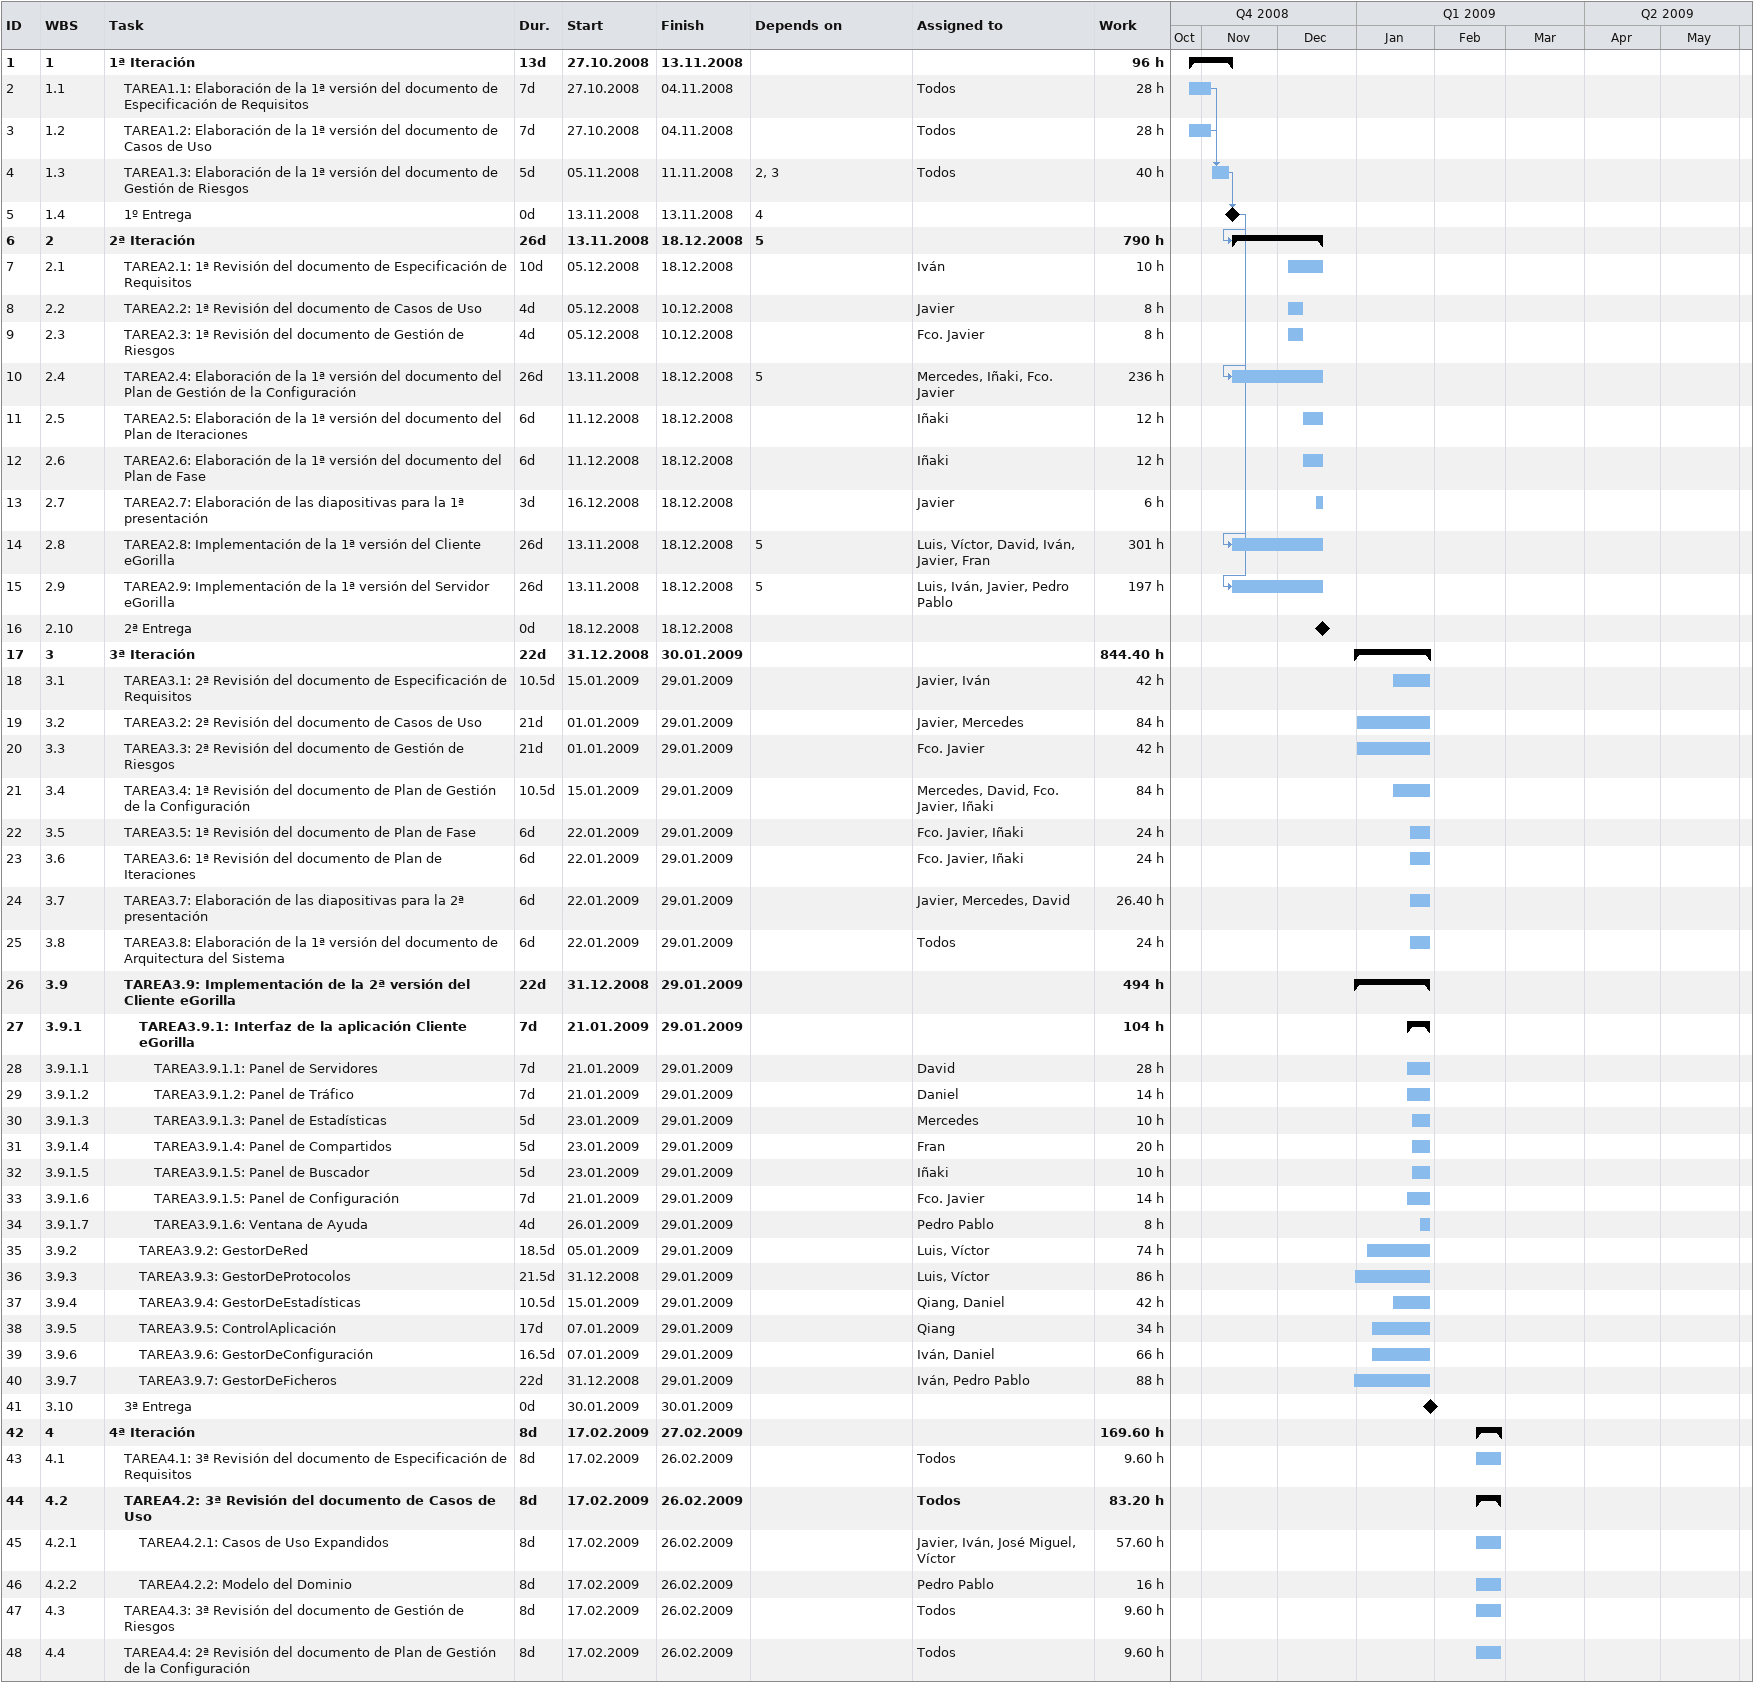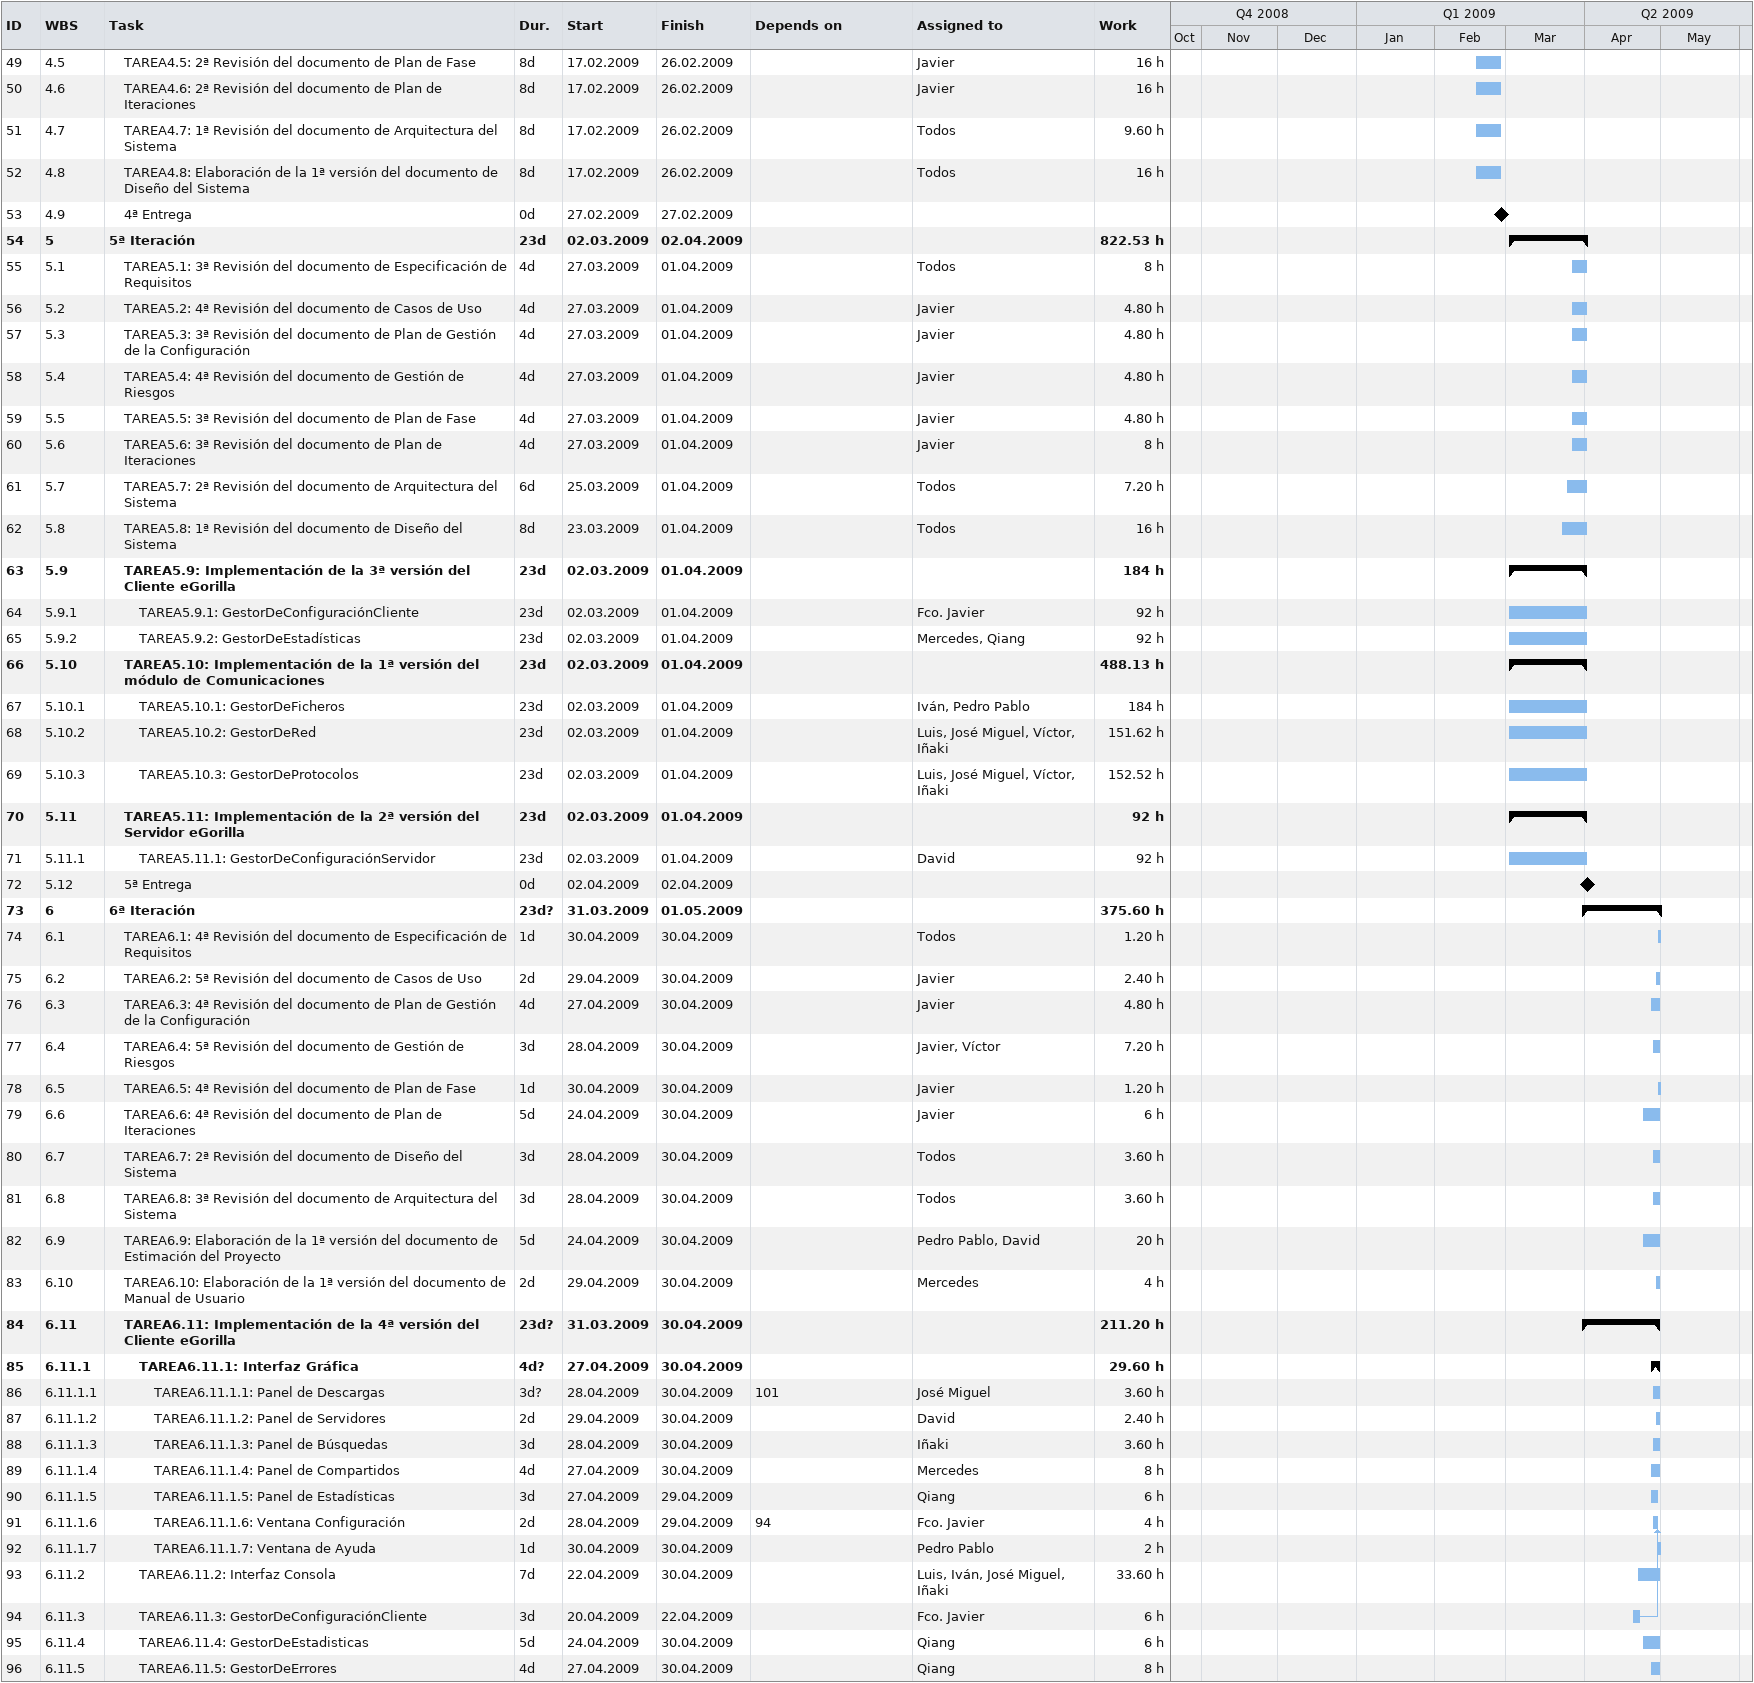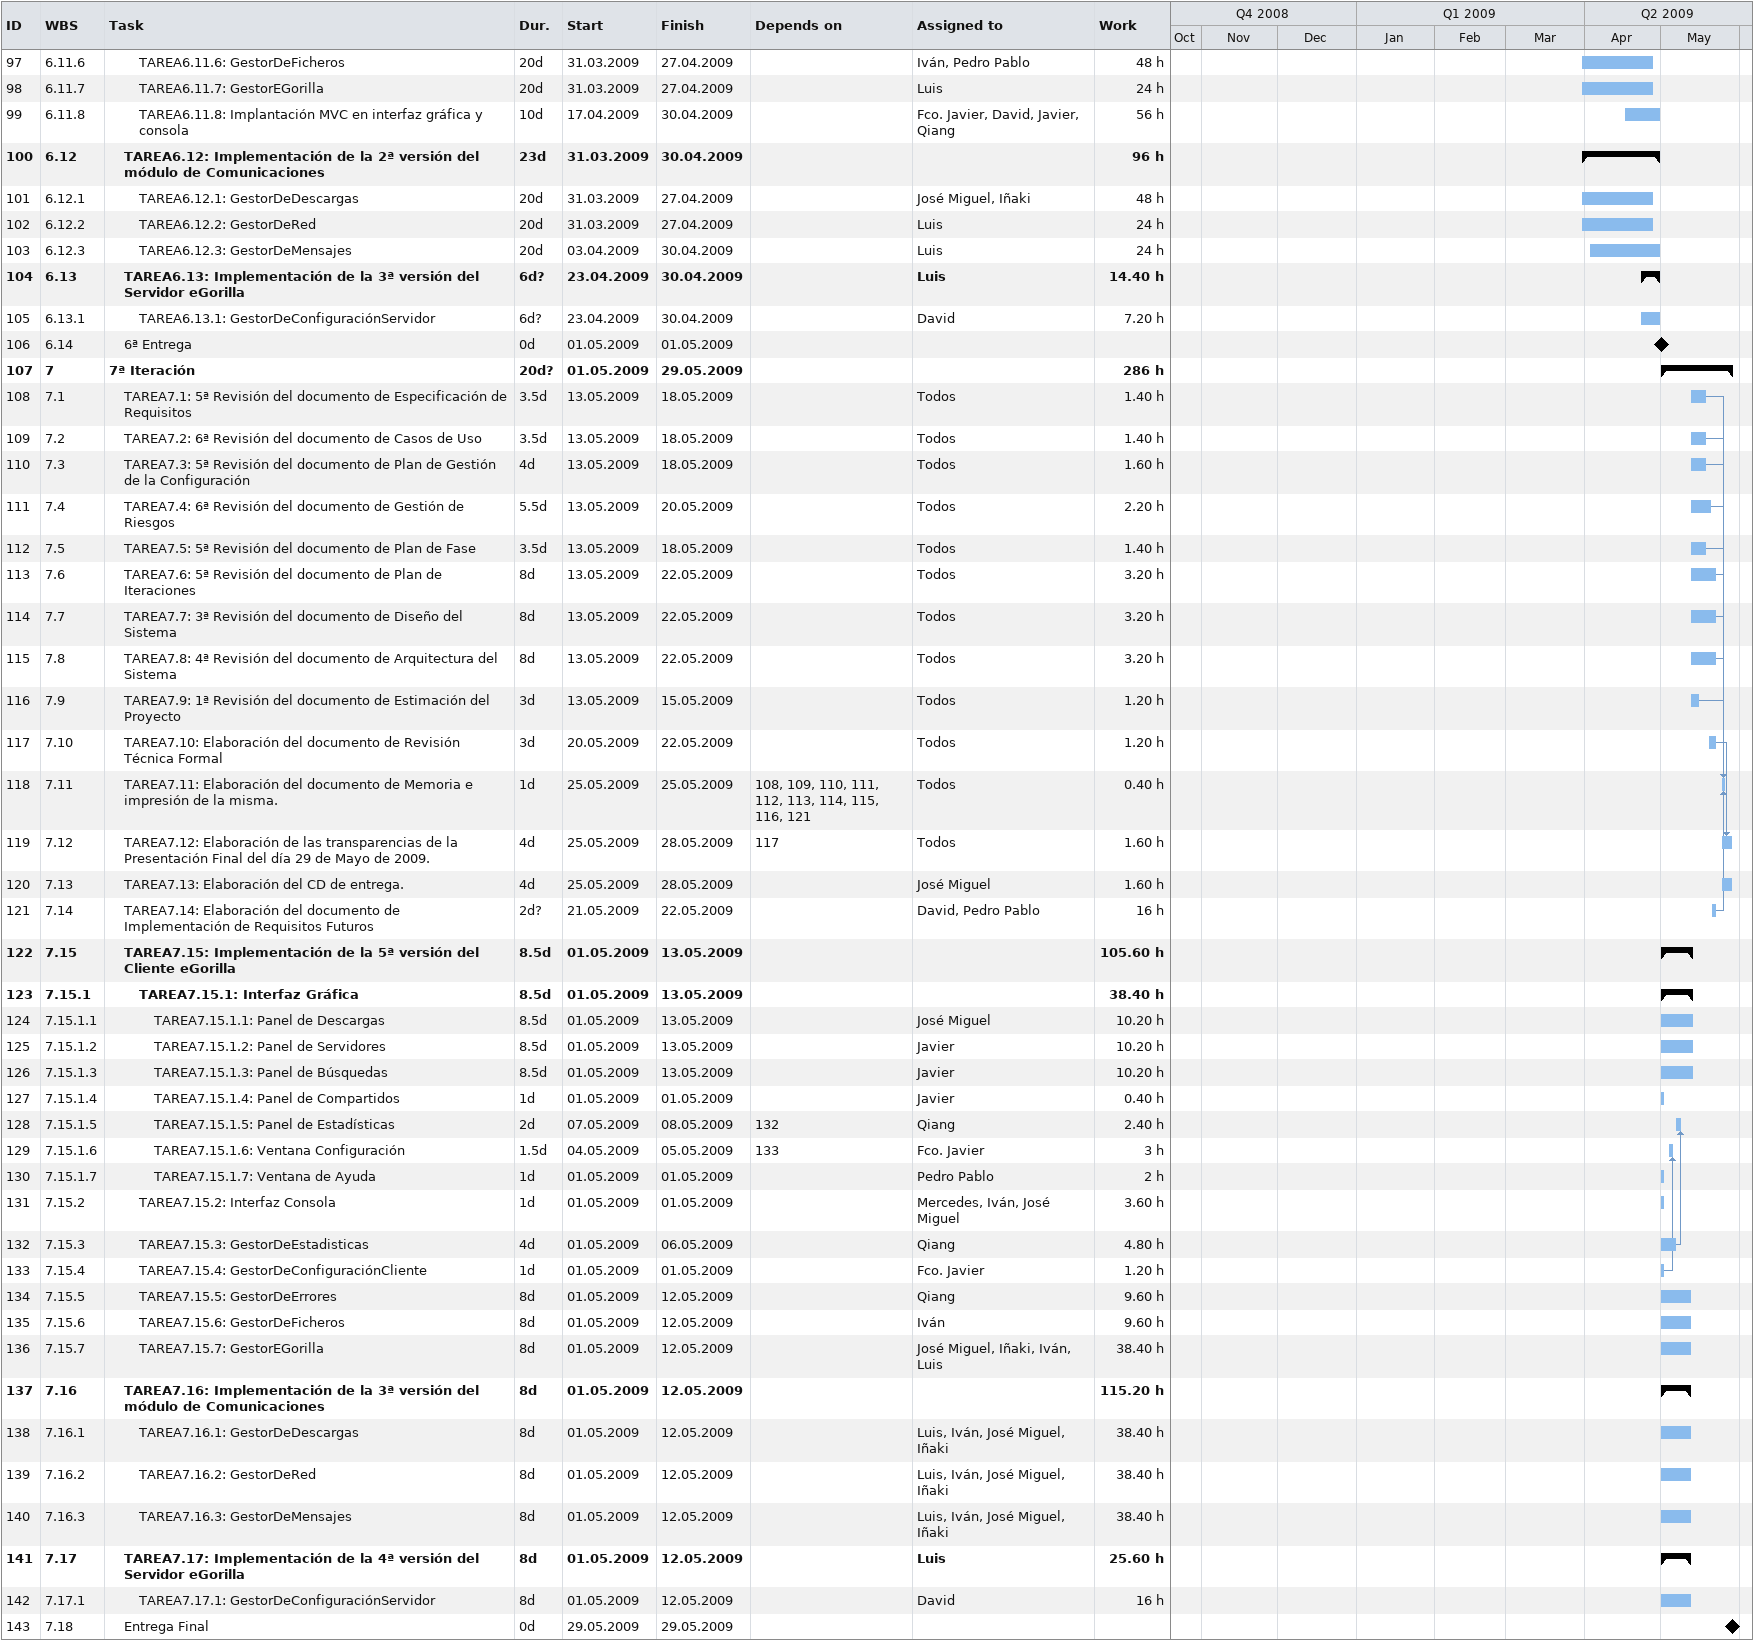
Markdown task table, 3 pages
| ID | WBS | Task | Duration | Start | Finish | Predecessors | Resources | Work (h) |
|---|---|---|---|---|---|---|---|---|
| 1 | 1 | **1ª Iteración** | 13d | 2008-10-27 | 2008-11-13 |  |  | 96 |
| 2 | 1.1 | TAREA1.1: Elaboración de la 1ª versión del documento de Especificación de Requisitos | 7d | 2008-10-27 | 2008-11-04 |  | Todos | 28 |
| 3 | 1.2 | TAREA1.2: Elaboración de la 1ª versión del documento de Casos de Uso | 7d | 2008-10-27 | 2008-11-04 |  | Todos | 28 |
| 4 | 1.3 | TAREA1.3: Elaboración de la 1ª versión del documento de Gestión de Riesgos | 5d | 2008-11-05 | 2008-11-11 | 2, 3 | Todos | 40 |
| 5 | 1.4 | 1º Entrega | 0d | 2008-11-13 | 2008-11-13 | 4 |  |  |
| 6 | 2 | **2ª Iteración** | 26d | 2008-11-13 | 2008-12-18 | 5 |  | 790 |
| 7 | 2.1 | TAREA2.1: 1ª Revisión del documento de Especificación de Requisitos | 10d | 2008-12-05 | 2008-12-18 |  | Iván | 10 |
| 8 | 2.2 | TAREA2.2: 1ª Revisión del documento de Casos de Uso | 4d | 2008-12-05 | 2008-12-10 |  | Javier | 8 |
| 9 | 2.3 | TAREA2.3: 1ª Revisión del documento de Gestión de Riesgos | 4d | 2008-12-05 | 2008-12-10 |  | Fco. Javier | 8 |
| 10 | 2.4 | TAREA2.4: Elaboración de la 1ª versión del documento del Plan de Gestión de la Configuración | 26d | 2008-11-13 | 2008-12-18 | 5 | Mercedes, Iñaki, Fco. Javier | 236 |
| 11 | 2.5 | TAREA2.5: Elaboración de la 1ª versión del documento del Plan de Iteraciones | 6d | 2008-12-11 | 2008-12-18 |  | Iñaki | 12 |
| 12 | 2.6 | TAREA2.6: Elaboración de la 1ª versión del documento del Plan de Fase | 6d | 2008-12-11 | 2008-12-18 |  | Iñaki | 12 |
| 13 | 2.7 | TAREA2.7: Elaboración de las diapositivas para la 1ª presentación | 3d | 2008-12-16 | 2008-12-18 |  | Javier | 6 |
| 14 | 2.8 | TAREA2.8: Implementación de la 1ª versión del Cliente eGorilla | 26d | 2008-11-13 | 2008-12-18 | 5 | Luis, Víctor, David, Iván, Javier, Fran | 301 |
| 15 | 2.9 | TAREA2.9: Implementación de la 1ª versión del Servidor eGorilla | 26d | 2008-11-13 | 2008-12-18 | 5 | Luis, Iván, Javier, Pedro Pablo | 197 |
| 16 | 2.10 | 2ª Entrega | 0d | 2008-12-18 | 2008-12-18 |  |  |  |
| 17 | 3 | **3ª Iteración** | 22d | 2008-12-31 | 2009-01-30 |  |  | 844.40 |
| 18 | 3.1 | TAREA3.1: 2ª Revisión del documento de Especificación de Requisitos | 10.5d | 2009-01-15 | 2009-01-29 |  | Javier, Iván | 42 |
| 19 | 3.2 | TAREA3.2: 2ª Revisión del documento de Casos de Uso | 21d | 2009-01-01 | 2009-01-29 |  | Javier, Mercedes | 84 |
| 20 | 3.3 | TAREA3.3: 2ª Revisión del documento de Gestión de Riesgos | 21d | 2009-01-01 | 2009-01-29 |  | Fco. Javier | 42 |
| 21 | 3.4 | TAREA3.4: 1ª Revisión del documento de Plan de Gestión de la Configuración | 10.5d | 2009-01-15 | 2009-01-29 |  | Mercedes, David, Fco. Javier, Iñaki | 84 |
| 22 | 3.5 | TAREA3.5: 1ª Revisión del documento de Plan de Fase | 6d | 2009-01-22 | 2009-01-29 |  | Fco. Javier, Iñaki | 24 |
| 23 | 3.6 | TAREA3.6: 1ª Revisión del documento de Plan de Iteraciones | 6d | 2009-01-22 | 2009-01-29 |  | Fco. Javier, Iñaki | 24 |
| 24 | 3.7 | TAREA3.7: Elaboración de las diapositivas para la 2ª presentación | 6d | 2009-01-22 | 2009-01-29 |  | Javier, Mercedes, David | 26.40 |
| 25 | 3.8 | TAREA3.8: Elaboración de la 1ª versión del documento de Arquitectura del Sistema | 6d | 2009-01-22 | 2009-01-29 |  | Todos | 24 |
| 26 | 3.9 | **TAREA3.9: Implementación de la 2ª versión del Cliente eGorilla** | 22d | 2008-12-31 | 2009-01-29 |  |  | 494 |
| 27 | 3.9.1 | **TAREA3.9.1: Interfaz de la aplicación Cliente eGorilla** | 7d | 2009-01-21 | 2009-01-29 |  |  | 104 |
| 28 | 3.9.1.1 | TAREA3.9.1.1: Panel de Servidores | 7d | 2009-01-21 | 2009-01-29 |  | David | 28 |
| 29 | 3.9.1.2 | TAREA3.9.1.2: Panel de Tráfico | 7d | 2009-01-21 | 2009-01-29 |  | Daniel | 14 |
| 30 | 3.9.1.3 | TAREA3.9.1.3: Panel de Estadísticas | 5d | 2009-01-23 | 2009-01-29 |  | Mercedes | 10 |
| 31 | 3.9.1.4 | TAREA3.9.1.4: Panel de Compartidos | 5d | 2009-01-23 | 2009-01-29 |  | Fran | 20 |
| 32 | 3.9.1.5 | TAREA3.9.1.5: Panel de Buscador | 5d | 2009-01-23 | 2009-01-29 |  | Iñaki | 10 |
| 33 | 3.9.1.6 | TAREA3.9.1.5: Panel de Configuración | 7d | 2009-01-21 | 2009-01-29 |  | Fco. Javier | 14 |
| 34 | 3.9.1.7 | TAREA3.9.1.6: Ventana de Ayuda | 4d | 2009-01-26 | 2009-01-29 |  | Pedro Pablo | 8 |
| 35 | 3.9.2 | TAREA3.9.2: GestorDeRed | 18.5d | 2009-01-05 | 2009-01-29 |  | Luis, Víctor | 74 |
| 36 | 3.9.3 | TAREA3.9.3: GestorDeProtocolos | 21.5d | 2008-12-31 | 2009-01-29 |  | Luis, Víctor | 86 |
| 37 | 3.9.4 | TAREA3.9.4: GestorDeEstadísticas | 10.5d | 2009-01-15 | 2009-01-29 |  | Qiang, Daniel | 42 |
| 38 | 3.9.5 | TAREA3.9.5: ControlAplicación | 17d | 2009-01-07 | 2009-01-29 |  | Qiang | 34 |
| 39 | 3.9.6 | TAREA3.9.6: GestorDeConfiguración | 16.5d | 2009-01-07 | 2009-01-29 |  | Iván, Daniel | 66 |
| 40 | 3.9.7 | TAREA3.9.7: GestorDeFicheros | 22d | 2008-12-31 | 2009-01-29 |  | Iván, Pedro Pablo | 88 |
| 41 | 3.10 | 3ª Entrega | 0d | 2009-01-30 | 2009-01-30 |  |  |  |
| 42 | 4 | **4ª Iteración** | 8d | 2009-02-17 | 2009-02-27 |  |  | 169.60 |
| 43 | 4.1 | TAREA4.1: 3ª Revisión del documento de Especificación de Requisitos | 8d | 2009-02-17 | 2009-02-26 |  | Todos | 9.60 |
| 44 | 4.2 | **TAREA4.2: 3ª Revisión del documento de Casos de Uso** | 8d | 2009-02-17 | 2009-02-26 |  | Todos | 83.20 |
| 45 | 4.2.1 | TAREA4.2.1: Casos de Uso Expandidos | 8d | 2009-02-17 | 2009-02-26 |  | Javier, Iván, José Miguel, Víctor | 57.60 |
| 46 | 4.2.2 | TAREA4.2.2: Modelo del Dominio | 8d | 2009-02-17 | 2009-02-26 |  | Pedro Pablo | 16 |
| 47 | 4.3 | TAREA4.3: 3ª Revisión del documento de Gestión de Riesgos | 8d | 2009-02-17 | 2009-02-26 |  | Todos | 9.60 |
| 48 | 4.4 | TAREA4.4: 2ª Revisión del documento de Plan de Gestión de la Configuración | 8d | 2009-02-17 | 2009-02-26 |  | Todos | 9.60 |
| 49 | 4.5 | TAREA4.5: 2ª Revisión del documento de Plan de Fase | 8d | 2009-02-17 | 2009-02-26 |  | Javier | 16 |
| 50 | 4.6 | TAREA4.6: 2ª Revisión del documento de Plan de Iteraciones | 8d | 2009-02-17 | 2009-02-26 |  | Javier | 16 |
| 51 | 4.7 | TAREA4.7: 1ª Revisión del documento de Arquitectura del Sistema | 8d | 2009-02-17 | 2009-02-26 |  | Todos | 9.60 |
| 52 | 4.8 | TAREA4.8: Elaboración de la 1ª versión del documento de Diseño del Sistema | 8d | 2009-02-17 | 2009-02-26 |  | Todos | 16 |
| 53 | 4.9 | 4ª Entrega | 0d | 2009-02-27 | 2009-02-27 |  |  |  |
| 54 | 5 | **5ª Iteración** | 23d | 2009-03-02 | 2009-04-02 |  |  | 822.53 |
| 55 | 5.1 | TAREA5.1: 3ª Revisión del documento de Especificación de Requisitos | 4d | 2009-03-27 | 2009-04-01 |  | Todos | 8 |
| 56 | 5.2 | TAREA5.2: 4ª Revisión del documento de Casos de Uso | 4d | 2009-03-27 | 2009-04-01 |  | Javier | 4.80 |
| 57 | 5.3 | TAREA5.3: 3ª Revisión del documento de Plan de Gestión de la Configuración | 4d | 2009-03-27 | 2009-04-01 |  | Javier | 4.80 |
| 58 | 5.4 | TAREA5.4: 4ª Revisión del documento de Gestión de Riesgos | 4d | 2009-03-27 | 2009-04-01 |  | Javier | 4.80 |
| 59 | 5.5 | TAREA5.5: 3ª Revisión del documento de Plan de Fase | 4d | 2009-03-27 | 2009-04-01 |  | Javier | 4.80 |
| 60 | 5.6 | TAREA5.6: 3ª Revisión del documento de Plan de Iteraciones | 4d | 2009-03-27 | 2009-04-01 |  | Javier | 8 |
| 61 | 5.7 | TAREA5.7: 2ª Revisión del documento de Arquitectura del Sistema | 6d | 2009-03-25 | 2009-04-01 |  | Todos | 7.20 |
| 62 | 5.8 | TAREA5.8: 1ª Revisión del documento de Diseño del Sistema | 8d | 2009-03-23 | 2009-04-01 |  | Todos | 16 |
| 63 | 5.9 | **TAREA5.9: Implementación de la 3ª versión del Cliente eGorilla** | 23d | 2009-03-02 | 2009-04-01 |  |  | 184 |
| 64 | 5.9.1 | TAREA5.9.1: GestorDeConfiguraciónCliente | 23d | 2009-03-02 | 2009-04-01 |  | Fco. Javier | 92 |
| 65 | 5.9.2 | TAREA5.9.2: GestorDeEstadísticas | 23d | 2009-03-02 | 2009-04-01 |  | Mercedes, Qiang | 92 |
| 66 | 5.10 | **TAREA5.10: Implementación de la 1ª versión del módulo de Comunicaciones** | 23d | 2009-03-02 | 2009-04-01 |  |  | 488.13 |
| 67 | 5.10.1 | TAREA5.10.1: GestorDeFicheros | 23d | 2009-03-02 | 2009-04-01 |  | Iván, Pedro Pablo | 184 |
| 68 | 5.10.2 | TAREA5.10.2: GestorDeRed | 23d | 2009-03-02 | 2009-04-01 |  | Luis, José Miguel, Víctor, Iñaki | 151.62 |
| 69 | 5.10.3 | TAREA5.10.3: GestorDeProtocolos | 23d | 2009-03-02 | 2009-04-01 |  | Luis, José Miguel, Víctor, Iñaki | 152.52 |
| 70 | 5.11 | **TAREA5.11: Implementación de la 2ª versión del Servidor eGorilla** | 23d | 2009-03-02 | 2009-04-01 |  |  | 92 |
| 71 | 5.11.1 | TAREA5.11.1: GestorDeConfiguraciónServidor | 23d | 2009-03-02 | 2009-04-01 |  | David | 92 |
| 72 | 5.12 | 5ª Entrega | 0d | 2009-04-02 | 2009-04-02 |  |  |  |
| 73 | 6 | **6ª Iteración** | 23d? | 2009-03-31 | 2009-05-01 |  |  | 375.60 |
| 74 | 6.1 | TAREA6.1: 4ª Revisión del documento de Especificación de Requisitos | 1d | 2009-04-30 | 2009-04-30 |  | Todos | 1.20 |
| 75 | 6.2 | TAREA6.2: 5ª Revisión del documento de Casos de Uso | 2d | 2009-04-29 | 2009-04-30 |  | Javier | 2.40 |
| 76 | 6.3 | TAREA6.3: 4ª Revisión del documento de Plan de Gestión de la Configuración | 4d | 2009-04-27 | 2009-04-30 |  | Javier | 4.80 |
| 77 | 6.4 | TAREA6.4: 5ª Revisión del documento de Gestión de Riesgos | 3d | 2009-04-28 | 2009-04-30 |  | Javier, Víctor | 7.20 |
| 78 | 6.5 | TAREA6.5: 4ª Revisión del documento de Plan de Fase | 1d | 2009-04-30 | 2009-04-30 |  | Javier | 1.20 |
| 79 | 6.6 | TAREA6.6: 4ª Revisión del documento de Plan de Iteraciones | 5d | 2009-04-24 | 2009-04-30 |  | Javier | 6 |
| 80 | 6.7 | TAREA6.7: 2ª Revisión del documento de Diseño del Sistema | 3d | 2009-04-28 | 2009-04-30 |  | Todos | 3.60 |
| 81 | 6.8 | TAREA6.8: 3ª Revisión del documento de Arquitectura del Sistema | 3d | 2009-04-28 | 2009-04-30 |  | Todos | 3.60 |
| 82 | 6.9 | TAREA6.9: Elaboración de la 1ª versión del documento de Estimación del Proyecto | 5d | 2009-04-24 | 2009-04-30 |  | Pedro Pablo, David | 20 |
| 83 | 6.10 | TAREA6.10: Elaboración de la 1ª versión del documento de Manual de Usuario | 2d | 2009-04-29 | 2009-04-30 |  | Mercedes | 4 |
| 84 | 6.11 | **TAREA6.11: Implementación de la 4ª versión del Cliente eGorilla** | 23d? | 2009-03-31 | 2009-04-30 |  |  | 211.20 |
| 85 | 6.11.1 | **TAREA6.11.1: Interfaz Gráfica** | 4d? | 2009-04-27 | 2009-04-30 |  |  | 29.60 |
| 86 | 6.11.1.1 | TAREA6.11.1.1: Panel de Descargas | 3d? | 2009-04-28 | 2009-04-30 | 101 | José Miguel | 3.60 |
| 87 | 6.11.1.2 | TAREA6.11.1.2: Panel de Servidores | 2d | 2009-04-29 | 2009-04-30 |  | David | 2.40 |
| 88 | 6.11.1.3 | TAREA6.11.1.3: Panel de Búsquedas | 3d | 2009-04-28 | 2009-04-30 |  | Iñaki | 3.60 |
| 89 | 6.11.1.4 | TAREA6.11.1.4: Panel de Compartidos | 4d | 2009-04-27 | 2009-04-30 |  | Mercedes | 8 |
| 90 | 6.11.1.5 | TAREA6.11.1.5: Panel de Estadísticas | 3d | 2009-04-27 | 2009-04-29 |  | Qiang | 6 |
| 91 | 6.11.1.6 | TAREA6.11.1.6: Ventana Configuración | 2d | 2009-04-28 | 2009-04-29 | 94 | Fco. Javier | 4 |
| 92 | 6.11.1.7 | TAREA6.11.1.7: Ventana de Ayuda | 1d | 2009-04-30 | 2009-04-30 |  | Pedro Pablo | 2 |
| 93 | 6.11.2 | TAREA6.11.2: Interfaz Consola | 7d | 2009-04-22 | 2009-04-30 |  | Luis, Iván, José Miguel, Iñaki | 33.60 |
| 94 | 6.11.3 | TAREA6.11.3: GestorDeConfiguraciónCliente | 3d | 2009-04-20 | 2009-04-22 |  | Fco. Javier | 6 |
| 95 | 6.11.4 | TAREA6.11.4: GestorDeEstadisticas | 5d | 2009-04-24 | 2009-04-30 |  | Qiang | 6 |
| 96 | 6.11.5 | TAREA6.11.5: GestorDeErrores | 4d | 2009-04-27 | 2009-04-30 |  | Qiang | 8 |
| 97 | 6.11.6 | TAREA6.11.6: GestorDeFicheros | 20d | 2009-03-31 | 2009-04-27 |  | Iván, Pedro Pablo | 48 |
| 98 | 6.11.7 | TAREA6.11.7: GestorEGorilla | 20d | 2009-03-31 | 2009-04-27 |  | Luis | 24 |
| 99 | 6.11.8 | TAREA6.11.8: Implantación MVC en interfaz gráfica y consola | 10d | 2009-04-17 | 2009-04-30 |  | Fco. Javier, David, Javier, Qiang | 56 |
| 100 | 6.12 | **TAREA6.12: Implementación de la 2ª versión del módulo de Comunicaciones** | 23d | 2009-03-31 | 2009-04-30 |  |  | 96 |
| 101 | 6.12.1 | TAREA6.12.1: GestorDeDescargas | 20d | 2009-03-31 | 2009-04-27 |  | José Miguel, Iñaki | 48 |
| 102 | 6.12.2 | TAREA6.12.2: GestorDeRed | 20d | 2009-03-31 | 2009-04-27 |  | Luis | 24 |
| 103 | 6.12.3 | TAREA6.12.3: GestorDeMensajes | 20d | 2009-04-03 | 2009-04-30 |  | Luis | 24 |
| 104 | 6.13 | **TAREA6.13: Implementación de la 3ª versión del Servidor eGorilla** | 6d? | 2009-04-23 | 2009-04-30 |  | Luis | 14.40 |
| 105 | 6.13.1 | TAREA6.13.1: GestorDeConfiguraciónServidor | 6d? | 2009-04-23 | 2009-04-30 |  | David | 7.20 |
| 106 | 6.14 | 6ª Entrega | 0d | 2009-05-01 | 2009-05-01 |  |  |  |
| 107 | 7 | **7ª Iteración** | 20d? | 2009-05-01 | 2009-05-29 |  |  | 286 |
| 108 | 7.1 | TAREA7.1: 5ª Revisión del documento de Especificación de Requisitos | 3.5d | 2009-05-13 | 2009-05-18 |  | Todos | 1.40 |
| 109 | 7.2 | TAREA7.2: 6ª Revisión del documento de Casos de Uso | 3.5d | 2009-05-13 | 2009-05-18 |  | Todos | 1.40 |
| 110 | 7.3 | TAREA7.3: 5ª Revisión del documento de Plan de Gestión de la Configuración | 4d | 2009-05-13 | 2009-05-18 |  | Todos | 1.60 |
| 111 | 7.4 | TAREA7.4: 6ª Revisión del documento de Gestión de Riesgos | 5.5d | 2009-05-13 | 2009-05-20 |  | Todos | 2.20 |
| 112 | 7.5 | TAREA7.5: 5ª Revisión del documento de Plan de Fase | 3.5d | 2009-05-13 | 2009-05-18 |  | Todos | 1.40 |
| 113 | 7.6 | TAREA7.6: 5ª Revisión del documento de Plan de Iteraciones | 8d | 2009-05-13 | 2009-05-22 |  | Todos | 3.20 |
| 114 | 7.7 | TAREA7.7: 3ª Revisión del documento de Diseño del Sistema | 8d | 2009-05-13 | 2009-05-22 |  | Todos | 3.20 |
| 115 | 7.8 | TAREA7.8: 4ª Revisión del documento de Arquitectura del Sistema | 8d | 2009-05-13 | 2009-05-22 |  | Todos | 3.20 |
| 116 | 7.9 | TAREA7.9: 1ª Revisión del documento de Estimación del Proyecto | 3d | 2009-05-13 | 2009-05-15 |  | Todos | 1.20 |
| 117 | 7.10 | TAREA7.10: Elaboración del documento de Revisión Técnica Formal | 3d | 2009-05-20 | 2009-05-22 |  | Todos | 1.20 |
| 118 | 7.11 | TAREA7.11: Elaboración del documento de Memoria e impresión de la misma. | 1d | 2009-05-25 | 2009-05-25 | 108, 109, 110, 111, 112, 113, 114, 115, 116, 121 | Todos | 0.40 |
| 119 | 7.12 | TAREA7.12: Elaboración de las transparencias de la Presentación Final del día 29 de Mayo de 2009. | 4d | 2009-05-25 | 2009-05-28 | 117 | Todos | 1.60 |
| 120 | 7.13 | TAREA7.13: Elaboración del CD de entrega. | 4d | 2009-05-25 | 2009-05-28 |  | José Miguel | 1.60 |
| 121 | 7.14 | TAREA7.14: Elaboración del documento de Implementación de Requisitos Futuros | 2d? | 2009-05-21 | 2009-05-22 |  | David, Pedro Pablo | 16 |
| 122 | 7.15 | **TAREA7.15: Implementación de la 5ª versión del Cliente eGorilla** | 8.5d | 2009-05-01 | 2009-05-13 |  |  | 105.60 |
| 123 | 7.15.1 | **TAREA7.15.1: Interfaz Gráfica** | 8.5d | 2009-05-01 | 2009-05-13 |  |  | 38.40 |
| 124 | 7.15.1.1 | TAREA7.15.1.1: Panel de Descargas | 8.5d | 2009-05-01 | 2009-05-13 |  | José Miguel | 10.20 |
| 125 | 7.15.1.2 | TAREA7.15.1.2: Panel de Servidores | 8.5d | 2009-05-01 | 2009-05-13 |  | Javier | 10.20 |
| 126 | 7.15.1.3 | TAREA7.15.1.3: Panel de Búsquedas | 8.5d | 2009-05-01 | 2009-05-13 |  | Javier | 10.20 |
| 127 | 7.15.1.4 | TAREA7.15.1.4: Panel de Compartidos | 1d | 2009-05-01 | 2009-05-01 |  | Javier | 0.40 |
| 128 | 7.15.1.5 | TAREA7.15.1.5: Panel de Estadísticas | 2d | 2009-05-07 | 2009-05-08 | 132 | Qiang | 2.40 |
| 129 | 7.15.1.6 | TAREA7.15.1.6: Ventana Configuración | 1.5d | 2009-05-04 | 2009-05-05 | 133 | Fco. Javier | 3 |
| 130 | 7.15.1.7 | TAREA7.15.1.7: Ventana de Ayuda | 1d | 2009-05-01 | 2009-05-01 |  | Pedro Pablo | 2 |
| 131 | 7.15.2 | TAREA7.15.2: Interfaz Consola | 1d | 2009-05-01 | 2009-05-01 |  | Mercedes, Iván, José Miguel | 3.60 |
| 132 | 7.15.3 | TAREA7.15.3: GestorDeEstadisticas | 4d | 2009-05-01 | 2009-05-06 |  | Qiang | 4.80 |
| 133 | 7.15.4 | TAREA7.15.4: GestorDeConfiguraciónCliente | 1d | 2009-05-01 | 2009-05-01 |  | Fco. Javier | 1.20 |
| 134 | 7.15.5 | TAREA7.15.5: GestorDeErrores | 8d | 2009-05-01 | 2009-05-12 |  | Qiang | 9.60 |
| 135 | 7.15.6 | TAREA7.15.6: GestorDeFicheros | 8d | 2009-05-01 | 2009-05-12 |  | Iván | 9.60 |
| 136 | 7.15.7 | TAREA7.15.7: GestorEGorilla | 8d | 2009-05-01 | 2009-05-12 |  | José Miguel, Iñaki, Iván, Luis | 38.40 |
| 137 | 7.16 | **TAREA7.16: Implementación de la 3ª versión del módulo de Comunicaciones** | 8d | 2009-05-01 | 2009-05-12 |  |  | 115.20 |
| 138 | 7.16.1 | TAREA7.16.1: GestorDeDescargas | 8d | 2009-05-01 | 2009-05-12 |  | Luis, Iván, José Miguel, Iñaki | 38.40 |
| 139 | 7.16.2 | TAREA7.16.2: GestorDeRed | 8d | 2009-05-01 | 2009-05-12 |  | Luis, Iván, José Miguel, Iñaki | 38.40 |
| 140 | 7.16.3 | TAREA7.16.3: GestorDeMensajes | 8d | 2009-05-01 | 2009-05-12 |  | Luis, Iván, José Miguel, Iñaki | 38.40 |
| 141 | 7.17 | **TAREA7.17: Implementación de la 4ª versión del Servidor eGorilla** | 8d | 2009-05-01 | 2009-05-12 |  | Luis | 25.60 |
| 142 | 7.17.1 | TAREA7.17.1: GestorDeConfiguraciónServidor | 8d | 2009-05-01 | 2009-05-12 |  | David | 16 |
| 143 | 7.18 | Entrega Final | 0d | 2009-05-29 | 2009-05-29 |  |  |  |
